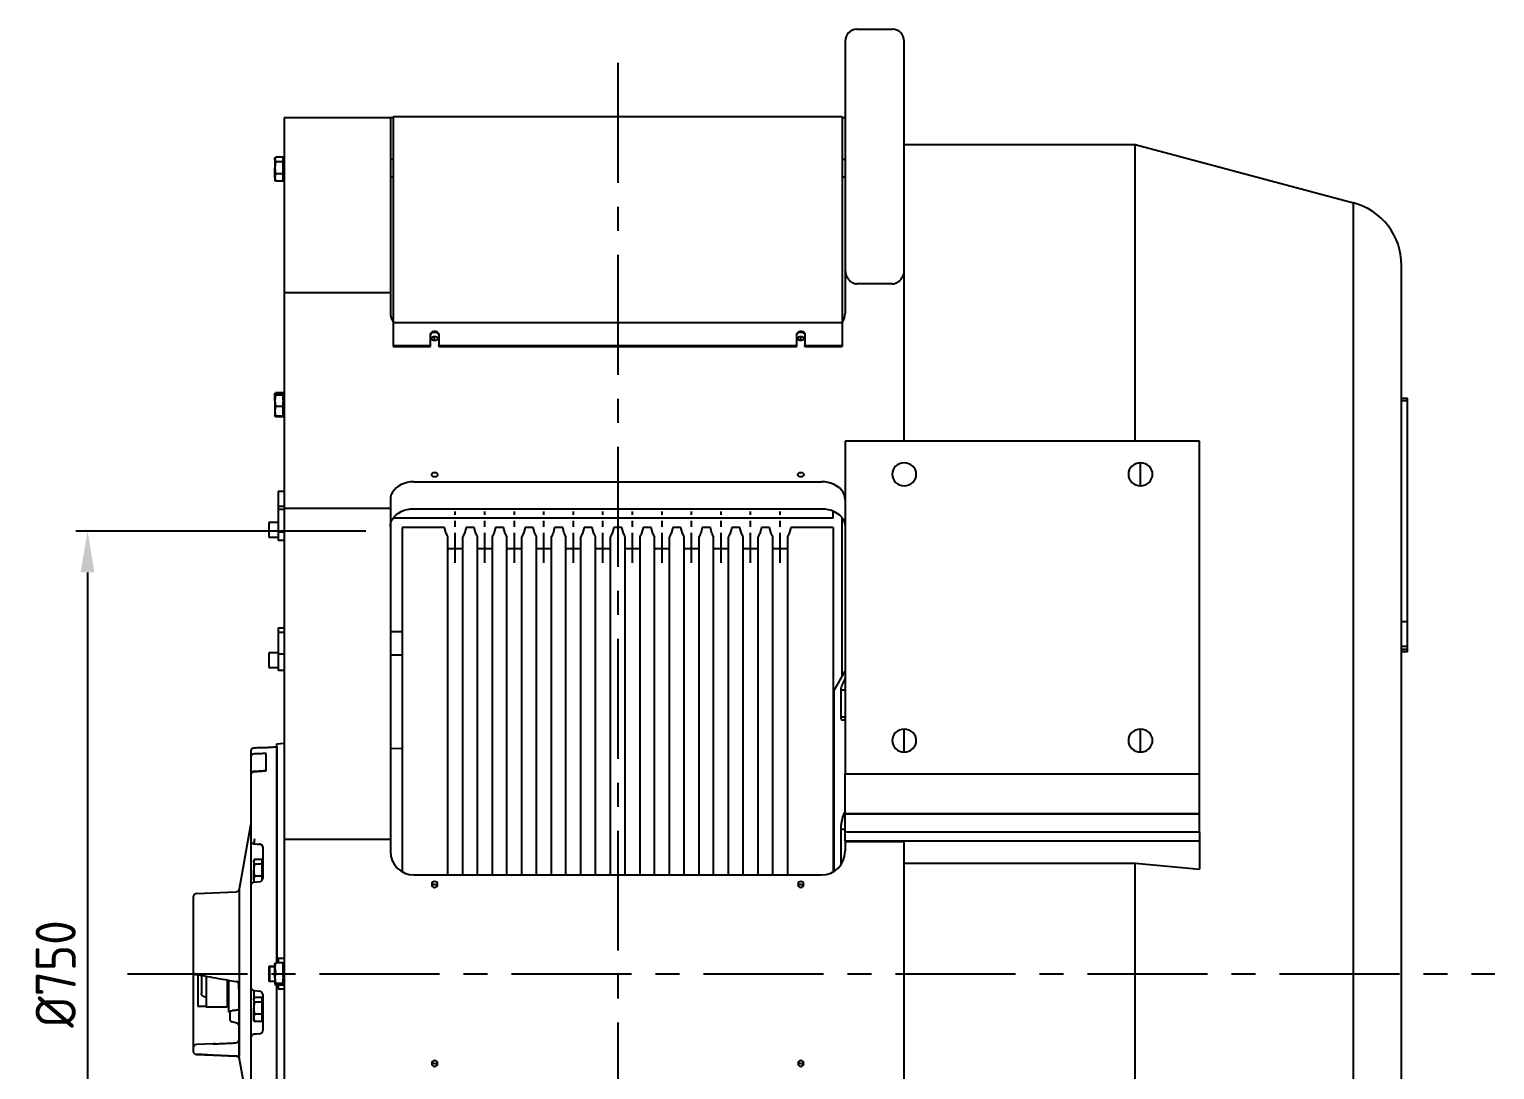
# Model space of a CAD drawing. Header units: millimetres. Extents: x -13 to 15102, y -1400 to 6249.
# Drawn here: x 12350 to 13590, y 1658 to 2539 of the extents above; entities that cross this region are included whole.
import ezdxf

# ---------------------------------------------------------------- set-up
doc = ezdxf.new("R2010")
doc.units = ezdxf.units.MM
doc.header["$LTSCALE"] = 2
doc.linetypes.add('CENTER', pattern=[10.16, 6.35, -1.27, 1.27, -1.27])
doc.linetypes.add('CENTER8', pattern=[6.35, 3.96875, -0.79375, 0.79375, -0.79375])
doc.layers.add('1轮廓实线层', color=7, linetype='Continuous')
doc.layers.add('3中心线层', color=1, linetype='CENTER8')
doc.styles.get("Standard").update_dxf_attribs({"font": 'isocp.shx', "height": 34, "bigfont": 'whgtxt.shx'})
doc.dimstyles.new('ISO-25', dxfattribs={"dimtxt": 34, "dimasz": 35, "dimexe": 10, "dimexo": 10, "dimgap": 10, "dimtad": 1, "dimdec": 4, "dimtxsty": 'Standard', "dimcen": 2.5, "dimclrd": 3, "dimclre": 3, "dimclrt": 2, "dimadec": 1, "dimazin": 2, "dimtfac": 1, "dimtdec": 4, "dimtmove": 0, "dimatfit": 3, "dimfxl": 1, "dimarcsym": 0})

# ---------------------------------------------------------------- blocks, each defined once
blk = doc.blocks.new('*D4863')
at = {"color": 3, "lineweight": -2}
for p, q in [((12634.4, 2114.1), (12389, 2114.1)), ((12399, 2079.1), (12399, 1399.1)), ((12634.4, 1364.1), (12389, 1364.1))]:
    blk.add_line(p, q, dxfattribs=at)
at = {"color": 3}
for points in [[(12404.8, 2079.1), (12393.1, 2079.1), (12399, 2114.1)], [(12393.1, 1399.1), (12404.8, 1399.1), (12399, 1364.1)]]:
    blk.add_solid(points, dxfattribs=at)
at = {"layer": 'Defpoints', "color": 0}
for p in [(12644.4, 2114.1), (12399, 1364.1), (12644.4, 1364.1)]:
    blk.add_point(p, dxfattribs=at)
at = {"color": 2, "insert": (12372, 1739.1), "char_height": 34, "attachment_point": 5, "rotation": 90}
blk.add_mtext('%%c750', dxfattribs=at)

msp = doc.modelspace()

# ---------------------------------------------------------------- linework, layer by layer
at = {"color": 1, "linetype": 'CENTER', "ltscale": 2}
for p, q in [((12710.27979, 2087.1569), (12710.27979, 2130.62078)), ((12735.27979, 2087.1569), (12735.27979, 2130.62078)), ((12760.2798, 2087.1569), (12760.2798, 2130.62078)), ((12785.27978, 2087.1569), (12785.27978, 2130.62078)), ((12810.27978, 2087.1569), (12810.27978, 2130.62078)), ((12835.27979, 2087.1569), (12835.27979, 2130.62078)), ((12860.27979, 2087.1569), (12860.27979, 2130.62078)), ((12885.2798, 2087.1569), (12885.2798, 2130.62078)), ((12910.27978, 2087.1569), (12910.27978, 2130.62078)), ((12935.27978, 2087.1569), (12935.27978, 2130.62078)), ((12960.27979, 2087.1569), (12960.27979, 2130.62078)), ((12985.27979, 2087.1569), (12985.27979, 2130.62078))]:
    msp.add_line(p, q, dxfattribs=at)
at = {"layer": '1轮廓实线层'}
for p, q in [((13050.27979, 2539.05304), (13080.27979, 2539.05304)), ((13040.2798, 2529.05305), (13040.2798, 2432.543)), ((13090.27978, 2432.543), (13090.27978, 2529.05305)), ((12655.27978, 2464.05306), (12565.2798, 2464.05306)), ((12565.2798, 2464.05306), (12565.2798, 2315.78453)), ((12655.27978, 2464.05306), (12655.27978, 2315.78453)), ((12657.77977, 2464.05306), (12655.27978, 2464.05306)), ((13037.77977, 2465.25302), (13037.77977, 2464.05306)), ((13040.2798, 2464.05306), (13037.77977, 2464.05306)), ((13040.2798, 2432.543), (13040.2798, 2335.63431)), ((13090.27978, 2441.55302), (13285.87871, 2441.55302)), ((13090.27978, 2335.63431), (13090.27978, 2432.543)), ((13285.87871, 2441.55302), (13470.48824, 2392.18607)), ((13285.87871, 2190.39019), (13285.87871, 2441.55302)), ((12558.09893, 2430.70068), (12557.5998, 2428.7463)), ((12557.5998, 2429.41805), (12557.87571, 2430.1761)), ((12557.5998, 2428.7463), (12557.5998, 2429.41805)), ((12557.5998, 2428.7463), (12558.09893, 2426.79193)), ((12557.5998, 2428.7463), (12557.5998, 2421.71808)), ((12558.09893, 2426.79193), (12557.5998, 2421.71808)), ((12557.5998, 2421.71808), (12558.09893, 2416.64424)), ((12557.5998, 2413.52483), (12557.5998, 2421.71808)), ((12564.67976, 2430.70068), (12558.09893, 2430.70068)), ((12564.67976, 2426.79193), (12558.09893, 2426.79193)), ((12564.67976, 2429.10632), (12564.67976, 2430.70068)), ((12564.67976, 2429.46806), (12565.2798, 2428.86802)), ((12564.67976, 2426.79193), (12564.67976, 2428.38623)), ((12564.67976, 2422.65274), (12564.67976, 2426.79193)), ((12564.67976, 2420.78336), (12564.67976, 2422.65274)), ((12564.67976, 2416.64424), (12564.67976, 2420.78336)), ((12565.2798, 2428.23794), (12564.72977, 2428.7463)), ((12655.27978, 2429.05303), (12657.77977, 2429.05303)), ((13037.77977, 2429.05303), (13040.2798, 2429.05303)), ((12558.09893, 2416.64424), (12557.5998, 2413.52483)), ((12557.5998, 2413.52483), (12558.09893, 2410.40542)), ((12557.5998, 2413.52483), (12557.5998, 2411.68805)), ((12557.87571, 2410.92994), (12557.5998, 2411.68805)), ((12558.09893, 2410.40542), (12557.95737, 2410.95968)), ((12564.67976, 2416.64424), (12558.09893, 2416.64424)), ((12564.67976, 2410.40542), (12558.09893, 2410.40542)), ((12564.67976, 2414.09948), (12564.67976, 2416.64424)), ((12564.67976, 2412.95018), (12564.67976, 2414.09948)), ((12564.67976, 2410.40542), (12564.67976, 2412.95018)), ((12565.2798, 2412.23802), (12564.67976, 2411.63804)), ((12655.27978, 2414.05304), (12657.77977, 2414.05304)), ((13037.77977, 2414.05304), (13040.2798, 2414.05304)), ((13470.48824, 1739.05303), (13470.48824, 2392.18607)), ((13040.2798, 2335.63431), (13040.2798, 2298.51176)), ((13090.27978, 2190.39019), (13090.27978, 2335.63431)), ((13511.27978, 1739.05303), (13511.27978, 2339.05306)), ((13080.27979, 2323.48426), (13050.27979, 2323.48426)), ((12655.27978, 2315.78453), (12565.2798, 2315.78453)), ((12565.2798, 2315.78453), (12565.2798, 2133.3382)), ((12655.27978, 2315.78453), (12655.27978, 2298.51176)), ((12657.77977, 2290.85322), (13037.77977, 2290.85322)), ((12692.7798, 2275.36955), (12692.7798, 2279.16332)), ((12696.27979, 2270.41419), (12696.27979, 2271.15293)), ((12999.27976, 2270.41419), (12999.27976, 2271.15293)), ((13002.7798, 2275.36955), (13002.7798, 2279.16332)), ((12558.09893, 2231.09635), (12557.5998, 2227.98424)), ((12557.5998, 2229.8113), (12557.87822, 2230.5763)), ((12557.71246, 2229.88622), (12557.5998, 2229.7365)), ((12557.5998, 2229.7365), (12557.5998, 2229.8113)), ((12557.5998, 2229.7365), (12558.09893, 2229.07301)), ((12557.5998, 2224.34618), (12557.5998, 2229.7365)), ((12558.09893, 2229.07301), (12557.5998, 2224.34618)), ((12557.5998, 2224.34618), (12558.09893, 2219.61935)), ((12557.5998, 2224.34618), (12557.5998, 2215.55599)), ((12558.09893, 2230.39999), (12557.92286, 2230.16592)), ((12557.95922, 2230.54682), (12558.09893, 2231.09635)), ((12564.67976, 2231.09635), (12558.09893, 2231.09635)), ((12564.67976, 2230.39999), (12558.09893, 2230.39999)), ((12564.67976, 2229.07301), (12558.09893, 2229.07301)), ((12564.67976, 2230.39999), (12564.67976, 2231.09635)), ((12564.67976, 2229.85872), (12564.67976, 2230.39999)), ((12564.67976, 2229.86131), (12565.2798, 2229.2613)), ((12564.67976, 2229.61428), (12564.67976, 2229.85872)), ((12564.67976, 2229.07301), (12564.67976, 2229.61428)), ((12564.67976, 2225.21695), (12564.67976, 2229.07301)), ((12564.67976, 2219.61935), (12564.67976, 2223.47542)), ((12565.2798, 2224.13524), (12564.72977, 2224.34618)), ((13511.27978, 2226.76461), (13516.27978, 2226.76461)), ((13516.27978, 2224.54741), (13511.27978, 2224.54741)), ((13516.27978, 2224.54741), (13516.27978, 2226.76461)), ((13516.27978, 2037.14224), (13516.27978, 2224.54741)), ((12558.09893, 2219.61935), (12557.5998, 2215.55599)), ((12557.5998, 2215.55599), (12558.09893, 2211.49262)), ((12557.5998, 2215.55599), (12557.5998, 2212.0813)), ((12557.5998, 2212.75919), (12558.09893, 2210.79626)), ((12557.87822, 2211.31631), (12557.5998, 2212.0813)), ((12558.09893, 2211.49262), (12557.71246, 2212.00638)), ((12564.67976, 2219.61935), (12558.09893, 2219.61935)), ((12564.67976, 2211.49262), (12558.09893, 2211.49262)), ((12564.67976, 2210.79626), (12558.09893, 2210.79626)), ((12564.67976, 2216.30453), (12564.67976, 2219.61935)), ((12564.67976, 2214.80744), (12564.67976, 2216.30453)), ((12564.67976, 2211.49262), (12564.67976, 2214.80744)), ((12565.2798, 2212.63131), (12564.67976, 2212.0313)), ((12564.67976, 2210.79626), (12564.67976, 2211.49262)), ((13340.27978, 2190.39019), (13040.2798, 2190.39019)), ((13040.2798, 2190.39019), (13040.2798, 1908.48242)), ((13340.27978, 1908.48242), (13340.27978, 2190.39019)), ((13290.27978, 2152.56759), (13290.27978, 2171.83127)), ((12560.27981, 2148.05304), (12565.2798, 2148.05304)), ((12560.27981, 2148.05304), (12560.27981, 2135.05303)), ((12675.27976, 2155.86468), (13020.27979, 2155.86468)), ((12565.2798, 2135.05303), (12560.27981, 2135.05303)), ((12560.27981, 2135.05303), (12560.27981, 2132.45305)), ((12655.27978, 2140.68945), (12655.27978, 2133.3382)), ((12553.27978, 2121.55302), (12560.27981, 2121.55302)), ((12565.2798, 2132.45305), (12560.27981, 2132.45305)), ((12560.27981, 2132.45305), (12560.27981, 2113.25302)), ((12655.27978, 2133.3382), (12565.2798, 2133.3382)), ((12565.2798, 2133.3382), (12565.2798, 1852.85468)), ((12655.27978, 2133.3382), (12655.27978, 1852.85468)), ((13030.27978, 2125.05304), (12657.64698, 2125.05304)), ((12675.27976, 2133.06676), (13020.27979, 2133.06676)), ((13030.27978, 2125.05304), (13030.27978, 2131.03365)), ((13037.77977, 1991.05631), (13037.77977, 2125.2382)), ((12552.27979, 2120.55304), (12552.27979, 2120.13628)), ((12552.27979, 2120.13628), (12552.27979, 2109.55303)), ((12565.2798, 2113.25302), (12560.27981, 2113.25302)), ((12560.27981, 2113.25302), (12560.27981, 2106.05305)), ((12560.27981, 2108.55304), (12553.27978, 2108.55304)), ((12565.2798, 2106.05305), (12560.27981, 2106.05305)), ((13516.27978, 2037.14224), (13511.27978, 2037.14224)), ((13516.27978, 2016.30332), (13516.27978, 2037.14224)), ((12560.27981, 2032.06732), (12565.2798, 2032.06732)), ((12560.27981, 2032.06732), (12560.27981, 2028.25972)), ((12565.2798, 2028.25972), (12560.27981, 2028.25972)), ((12560.27981, 2028.25972), (12560.27981, 2026.23551)), ((12560.27981, 2026.23551), (12560.27981, 2009.88778)), ((12655.27978, 2029.06733), (12665.27977, 2029.06733)), ((12552.27979, 2010.42517), (12552.27979, 2010.00842)), ((12552.27979, 2010.00842), (12552.27979, 1999.42519)), ((12553.27978, 2011.42519), (12560.27981, 2011.42519)), ((12565.2798, 2009.88778), (12560.27981, 2009.88778)), ((12560.27981, 2009.88778), (12560.27981, 1995.92518)), ((13516.27978, 2016.30332), (13511.27978, 2016.30332)), ((13516.27978, 2013.8024), (13511.27978, 2013.8024)), ((13516.27978, 2011.79277), (13511.27978, 2011.79277)), ((13516.27978, 2013.8024), (13516.27978, 2016.30332)), ((13516.27978, 2011.79277), (13516.27978, 2013.8024)), ((12560.27981, 1998.42518), (12553.27978, 1998.42518)), ((12665.27977, 2009.06732), (12655.27978, 2009.06732)), ((12565.2798, 1995.92518), (12560.27981, 1995.92518)), ((13030.84969, 1979.05303), (13040.2798, 1995.38641)), ((13030.27978, 1978.17542), (13030.84969, 1979.05303)), ((13030.84969, 1825.92542), (13030.84969, 1979.05303)), ((13036.53657, 1979.71675), (13036.53657, 1956.69368)), ((13036.53657, 1979.71675), (13040.2798, 1979.71675)), ((13036.53657, 1956.69368), (13040.2798, 1956.69368)), ((13090.27978, 1927.04134), (13090.27978, 1946.30504)), ((13290.27978, 1927.04134), (13290.27978, 1946.30504)), ((12537.27981, 1927.68115), (12537.27981, 1922.55998)), ((12550.14893, 1911.16036), (12550.14893, 1925.68979)), ((12558.27912, 1931.46988), (12559.14893, 1931.50786)), ((12559.14893, 1931.50786), (12559.14893, 1748.51378)), ((12559.27976, 1934.05302), (12565.2798, 1934.57796)), ((12559.27976, 1748.51378), (12559.27976, 1934.05302)), ((12655.27978, 1930.37838), (12665.27977, 1929.94178)), ((12537.27981, 1922.55998), (12537.27981, 1907.68849)), ((12540.04743, 1910.67896), (12547.77243, 1911.28624)), ((12537.27981, 1907.68849), (12537.27981, 1851.56653)), ((13040.2798, 1874.96445), (13040.2798, 1908.48242)), ((13040.2798, 1908.48242), (13340.27978, 1908.48242)), ((13340.27978, 1874.96445), (13340.27978, 1908.48242)), ((13040.2798, 1874.96445), (13040.2798, 1874.79343)), ((13040.2798, 1874.96445), (13340.27978, 1874.96445)), ((13040.2798, 1874.79343), (13340.27978, 1874.79343)), ((13040.2798, 1859.40253), (13040.2798, 1874.79343)), ((13340.27978, 1874.79343), (13340.27978, 1874.96445)), ((13340.27978, 1859.40253), (13340.27978, 1874.79343)), ((12527.69788, 1811.12698), (12537.23421, 1865.21015)), ((12537.23421, 1865.21015), (12537.23421, 1739.05303)), ((13036.53657, 1861.76227), (13036.53657, 1831.2544)), ((13036.53657, 1861.76227), (13040.2798, 1861.76227)), ((12537.27981, 1851.56653), (12537.27981, 1842.55387)), ((12655.27978, 1852.85468), (12565.2798, 1852.85468)), ((12565.2798, 1852.85468), (12565.2798, 1627.02177)), ((12655.27978, 1852.85468), (12655.27978, 1842.90415)), ((13040.2798, 1859.40253), (13340.27978, 1859.40253)), ((13040.2798, 1851.87808), (13040.2798, 1859.40253)), ((13040.2798, 1851.87808), (13340.27978, 1851.87808)), ((13040.2798, 1851.87808), (13040.2798, 1851.0843)), ((13090.27978, 1851.0843), (13040.2798, 1851.0843)), ((13040.2798, 1851.0843), (13040.2798, 1842.90415)), ((13090.27978, 1627.02177), (13090.27978, 1851.0843)), ((13340.27978, 1859.40253), (13340.27978, 1851.87808)), ((13340.27978, 1851.87808), (13340.27978, 1827.73162)), ((12537.27981, 1842.55387), (12537.27981, 1813.91059)), ((12540.09893, 1835.95067), (12539.5998, 1833.99628)), ((12546.67976, 1835.95067), (12540.09893, 1835.95067)), ((12546.67976, 1834.35631), (12546.67976, 1835.95067)), ((12547.2798, 1846.64432), (12547.2798, 1819.89465)), ((12539.5998, 1834.66803), (12539.87571, 1835.4261)), ((12539.5998, 1833.99628), (12539.5998, 1834.66803)), ((12539.5998, 1833.99628), (12540.09893, 1832.0419)), ((12539.5998, 1833.99628), (12539.5998, 1826.96808)), ((12540.09893, 1832.0419), (12539.5998, 1826.96808)), ((12539.5998, 1826.96808), (12540.09893, 1821.89426)), ((12539.5998, 1818.77483), (12539.5998, 1826.96808)), ((12546.67976, 1832.0419), (12540.09893, 1832.0419)), ((12546.67976, 1834.71803), (12547.2798, 1834.11803)), ((12546.67976, 1832.0419), (12546.67976, 1833.63625)), ((12546.67976, 1827.90277), (12546.67976, 1832.0419)), ((12546.67976, 1826.03339), (12546.67976, 1827.90277)), ((12546.67976, 1821.89426), (12546.67976, 1826.03339)), ((12547.2798, 1833.48796), (12546.72976, 1833.99628)), ((13090.27978, 1832.8272), (13285.87871, 1832.8272)), ((13285.87871, 1739.05303), (13285.87871, 1832.8272)), ((12527.69788, 1739.05303), (12527.69788, 1811.12698)), ((12537.27981, 1813.91059), (12537.27981, 1739.05303)), ((12540.09893, 1821.89426), (12539.5998, 1818.77483)), ((12539.5998, 1818.77483), (12539.91099, 1816.83008)), ((12539.5998, 1818.77483), (12539.5998, 1816.93803)), ((12539.63526, 1816.84054), (12539.5998, 1816.93803)), ((12539.98508, 1816.8958), (12545.00564, 1817.39137)), ((12546.67976, 1821.89426), (12540.09893, 1821.89426)), ((12546.67976, 1819.34949), (12546.67976, 1821.89426)), ((12546.67976, 1818.20017), (12546.67976, 1819.34949)), ((12675.27976, 1822.90415), (13020.27979, 1822.90415)), ((12692.7798, 1814.90414), (12690.2798, 1814.90414)), ((12692.7798, 1814.90414), (12695.2798, 1814.90414)), ((13002.7798, 1814.90414), (13000.27981, 1814.90414)), ((13002.7798, 1814.90414), (13005.2798, 1814.90414)), ((12488.27978, 1804.18116), (12488.27978, 1741.57033)), ((12491.14891, 1807.1783), (12524.87429, 1808.65078)), ((12565.2798, 1752.05303), (12560.27981, 1752.05303)), ((12560.27981, 1752.05303), (12560.27981, 1748.51378)), ((12488.27978, 1741.57033), (12488.27978, 1676.23157)), ((12492.27973, 1738.34117), (12492.27973, 1730.71965)), ((12495.27975, 1737.81018), (12495.27975, 1727.45436)), ((12495.27975, 1737.81018), (12495.27975, 1722.45656)), ((12499.27982, 1737.10364), (12499.27982, 1719.40518)), ((12499.27982, 1737.10364), (12499.27982, 1711.05303)), ((12527.69788, 1735.3418), (12527.69788, 1739.05303)), ((12537.27981, 1739.05303), (12537.23421, 1739.05303)), ((12537.23421, 1739.05303), (12537.23421, 1612.89591)), ((12537.27981, 1739.05303), (12537.27981, 1727.92676)), ((12552.27979, 1744.55303), (12552.27979, 1744.13627)), ((12552.27979, 1744.13627), (12552.27979, 1733.55303)), ((12553.27978, 1745.55303), (12557.5998, 1745.55303)), ((12553.27978, 1745.06049), (12553.27978, 1745.55303)), ((12557.5998, 1745.06049), (12553.27978, 1745.06049)), ((12553.27978, 1732.55303), (12553.27978, 1745.06049)), ((12558.09893, 1748.51378), (12557.5998, 1744.45605)), ((12557.5998, 1744.45605), (12557.5998, 1747.91803)), ((12557.5998, 1744.45605), (12558.09893, 1740.39831)), ((12557.5998, 1735.66794), (12557.5998, 1744.45605)), ((12558.09893, 1740.39831), (12557.5998, 1735.66794)), ((12557.71401, 1747.99509), (12558.09893, 1748.51378)), ((12564.67976, 1748.51378), (12558.09893, 1748.51378)), ((12564.67976, 1745.20356), (12564.67976, 1748.51378)), ((12564.67976, 1747.96803), (12565.2798, 1747.36803)), ((12564.67976, 1743.70854), (12564.67976, 1745.20356)), ((12564.67976, 1740.39831), (12564.67976, 1743.70854)), ((12564.67976, 1736.53936), (12564.67976, 1740.39831)), ((13285.87871, 1645.27886), (13285.87871, 1739.05303)), ((13470.48824, 1170.79355), (13470.48824, 1739.05303)), ((13511.27978, 1343.29488), (13511.27978, 1739.05303)), ((12492.27973, 1725.59061), (12492.27973, 1713.41052)), ((12517.27977, 1733.92522), (12517.27977, 1711.05303)), ((12518.27981, 1733.74097), (12518.27981, 1707.05303)), ((12526.77979, 1730.10641), (12526.77979, 1725.80681)), ((12526.77979, 1730.10641), (12527.13384, 1730.10641)), ((12526.77979, 1726.81598), (12527.27976, 1726.81598)), ((12526.77979, 1725.80681), (12527.27976, 1725.80681)), ((12527.27976, 1730.22824), (12527.27976, 1669.99934)), ((12527.29496, 1669.8271), (12527.29496, 1730.20622)), ((12537.27981, 1727.92676), (12537.27981, 1689.17286)), ((12540.01834, 1718.82697), (12540.01834, 1724.94955)), ((12557.5998, 1732.55303), (12553.27978, 1732.55303)), ((12557.5998, 1735.66794), (12558.09893, 1730.93756)), ((12557.5998, 1735.66794), (12557.5998, 1730.26492)), ((12558.09893, 1730.93756), (12557.5998, 1730.26492)), ((12557.5998, 1730.26492), (12557.71401, 1730.11098)), ((12557.5998, 1730.18803), (12557.5998, 1730.26492)), ((12557.92262, 1729.82991), (12558.09893, 1729.59228)), ((12564.67976, 1730.93756), (12558.09893, 1730.93756)), ((12564.67976, 1729.59228), (12558.09893, 1729.59228)), ((12559.27976, 1544.05304), (12559.27976, 1729.59228)), ((12560.27981, 1729.59228), (12560.27981, 1726.05303)), ((12565.2798, 1726.05303), (12560.27981, 1726.05303)), ((12564.67976, 1730.93756), (12564.67976, 1734.79652)), ((12564.67976, 1730.38883), (12564.67976, 1730.93756)), ((12565.2798, 1730.73803), (12564.67976, 1730.13803)), ((12564.67976, 1730.14101), (12564.67976, 1730.38883)), ((12564.67976, 1729.59228), (12564.67976, 1730.14101)), ((12565.2798, 1735.87795), (12564.72977, 1735.66794)), ((12492.27973, 1713.41052), (12492.27973, 1712.55303)), ((12540.09893, 1719.07271), (12539.5998, 1717.11832)), ((12539.5998, 1717.79007), (12539.87571, 1718.54814)), ((12539.5998, 1717.11832), (12539.5998, 1717.79007)), ((12539.5998, 1717.11832), (12540.09893, 1715.16394)), ((12539.5998, 1717.11832), (12539.5998, 1710.09012)), ((12540.09893, 1715.16394), (12539.5998, 1710.09012)), ((12546.67976, 1719.07271), (12540.09893, 1719.07271)), ((12546.67976, 1715.16394), (12540.09893, 1715.16394)), ((12546.67976, 1717.47836), (12546.67976, 1719.07271)), ((12546.67976, 1717.84007), (12547.2798, 1717.24007)), ((12546.67976, 1715.16394), (12546.67976, 1716.75829)), ((12546.67976, 1711.02481), (12546.67976, 1715.16394)), ((12547.2798, 1716.61), (12546.72976, 1717.11832)), ((12547.2798, 1721.5413), (12547.2798, 1691.1227)), ((12499.27982, 1711.55303), (12493.27978, 1711.55303)), ((12517.27977, 1711.05303), (12499.27982, 1711.05303)), ((12519.29941, 1707.05303), (12518.27981, 1707.05303)), ((12519.2798, 1707.01456), (12519.2798, 1707.05303)), ((12519.2798, 1707.01456), (12519.2798, 1703.2871)), ((12519.2798, 1703.2871), (12519.2798, 1701.35501)), ((12539.5998, 1710.09012), (12540.09893, 1705.0163)), ((12539.5998, 1701.89687), (12539.5998, 1710.09012)), ((12540.09893, 1705.0163), (12539.5998, 1701.89687)), ((12539.5998, 1701.89687), (12540.09893, 1698.77744)), ((12539.5998, 1700.06007), (12539.5998, 1701.89687)), ((12539.87571, 1699.30201), (12539.5998, 1700.06007)), ((12546.67976, 1705.0163), (12540.09893, 1705.0163)), ((12546.67976, 1709.15543), (12546.67976, 1711.02481)), ((12546.67976, 1705.0163), (12546.67976, 1709.15543)), ((12546.67976, 1702.47153), (12546.67976, 1705.0163)), ((12546.67976, 1701.32221), (12546.67976, 1702.47153)), ((12546.67976, 1698.77744), (12546.67976, 1701.32221)), ((12547.2798, 1700.61007), (12546.67976, 1700.01007)), ((12525.05626, 1697.50523), (12521.50335, 1698.45724)), ((12537.27981, 1689.17286), (12537.27981, 1685.10601)), ((12540.09893, 1698.77744), (12539.95737, 1699.33174)), ((12546.67976, 1698.77744), (12540.09893, 1698.77744)), ((12488.27978, 1676.23157), (12488.27978, 1673.97357)), ((12505.43221, 1679.86661), (12491.14891, 1679.22631)), ((12507.00863, 1679.93728), (12505.43221, 1679.86661)), ((12524.41063, 1680.71738), (12524.51279, 1680.6324)), ((12537.27981, 1685.10601), (12537.27981, 1609.49311)), ((12505.16542, 1670.3174), (12491.04603, 1671.02141)), ((12491.14891, 1670.97867), (12505.43078, 1670.37265)), ((12505.42303, 1670.30455), (12505.16542, 1670.3174)), ((12524.87429, 1669.45528), (12505.4278, 1670.30433)), ((12505.43078, 1670.37265), (12524.87429, 1669.54761)), ((12524.87429, 1669.54761), (12524.87429, 1669.45528)), ((12527.69788, 1666.97908), (12527.69788, 1667.07469)), ((12537.23421, 1612.89591), (12527.69788, 1666.97908)), ((12692.7798, 1663.20192), (12690.2798, 1663.20192)), ((12692.7798, 1663.20192), (12695.2798, 1663.20192)), ((13002.7798, 1663.20192), (13000.27981, 1663.20192)), ((13002.7798, 1663.20192), (13005.2798, 1663.20192))]:
    msp.add_line(p, q, dxfattribs=at)
at = {"layer": '1轮廓实线层', "color": 5}
for p, q in [((12657.77977, 2465.25302), (13037.77977, 2465.25302)), ((12657.77977, 2465.25302), (12657.77977, 2290.85322)), ((13037.77977, 2464.05306), (13037.77977, 2290.85322)), ((12657.77977, 2290.85322), (12657.77977, 2271.15293)), ((13037.77977, 2290.85322), (13037.77977, 2271.15293)), ((12657.77977, 2271.15293), (12689.27976, 2271.15293)), ((12657.77977, 2271.15293), (12657.77977, 2270.41419)), ((12657.77977, 2270.41419), (12689.27976, 2270.41419)), ((12689.27976, 2271.15293), (12689.27976, 2280.60909)), ((12689.27976, 2270.41419), (12689.27976, 2271.15293)), ((12696.27979, 2280.60909), (12696.27979, 2271.15293)), ((12696.27979, 2271.15293), (12999.27976, 2271.15293)), ((12696.27979, 2270.41419), (12999.27976, 2270.41419)), ((12999.27976, 2271.15293), (12999.27976, 2280.60909)), ((13006.27979, 2280.60909), (13006.27979, 2271.15293)), ((13006.27979, 2271.15293), (13037.77977, 2271.15293)), ((13006.27979, 2270.41419), (13006.27979, 2271.15293)), ((13006.27979, 2270.41419), (13037.77977, 2270.41419)), ((13037.77977, 2271.15293), (13037.77977, 2270.41419))]:
    msp.add_line(p, q, dxfattribs=at)
at = {"layer": '1轮廓实线层', "color": 4}
for p, q in [((12701.19371, 2117.05302), (12665.27977, 2117.05302)), ((12665.27977, 2117.05302), (12665.27977, 1825.58364)), ((12702.5524, 2111.98249), (12701.19371, 2117.05302)), ((12703.93296, 1823.0348), (12703.93296, 2109.18294)), ((12716.62661, 1822.86362), (12716.62661, 2109.18294)), ((12719.36586, 2117.05302), (12718.00717, 2111.98249)), ((12726.19375, 2117.05302), (12719.36586, 2117.05302)), ((12727.55238, 2111.98249), (12726.19375, 2117.05302)), ((12728.93294, 1822.90415), (12728.93294, 2109.18294)), ((12741.62658, 1822.90415), (12741.62658, 2109.18294)), ((12744.36583, 2117.05302), (12743.0072, 2111.98249)), ((12751.19372, 2117.05302), (12744.36583, 2117.05302)), ((12752.55235, 2111.98249), (12751.19372, 2117.05302)), ((12753.93297, 1822.90415), (12753.93297, 2109.18294)), ((12766.62662, 1822.90415), (12766.62662, 2109.18294)), ((12769.36587, 2117.05302), (12768.00718, 2111.98249)), ((12776.1937, 2117.05302), (12769.36587, 2117.05302)), ((12777.55239, 2111.98249), (12776.1937, 2117.05302)), ((12778.93295, 1822.90415), (12778.93295, 2109.18294)), ((12791.62659, 1822.90415), (12791.62659, 2109.18294)), ((12794.36584, 2117.05302), (12793.00722, 2111.98249)), ((12801.19374, 2117.05302), (12794.36584, 2117.05302)), ((12802.55236, 2111.98249), (12801.19374, 2117.05302)), ((12803.93299, 1822.90415), (12803.93299, 2109.18294)), ((12816.62663, 1822.90415), (12816.62663, 2109.18294)), ((12819.36582, 2117.05302), (12818.00719, 2111.98249)), ((12826.19371, 2117.05302), (12819.36582, 2117.05302)), ((12827.5524, 2111.98249), (12826.19371, 2117.05302)), ((12828.93296, 1822.90415), (12828.93296, 2109.18294)), ((12841.62661, 1822.90415), (12841.62661, 2109.18294)), ((12844.36586, 2117.05302), (12843.00717, 2111.98249)), ((12851.19375, 2117.05302), (12844.36586, 2117.05302)), ((12852.55238, 2111.98249), (12851.19375, 2117.05302)), ((12853.93294, 1822.90415), (12853.93294, 2109.18294)), ((12866.62658, 1822.90415), (12866.62658, 2109.18294)), ((12869.36583, 2117.05302), (12868.0072, 2111.98249)), ((12876.19372, 2117.05302), (12869.36583, 2117.05302)), ((12877.55235, 2111.98249), (12876.19372, 2117.05302)), ((12878.93297, 1822.90415), (12878.93297, 2109.18294)), ((12891.62662, 1822.90415), (12891.62662, 2109.18294)), ((12894.36587, 2117.05302), (12893.00718, 2111.98249)), ((12901.1937, 2117.05302), (12894.36587, 2117.05302)), ((12902.55239, 2111.98249), (12901.1937, 2117.05302)), ((12903.93295, 1822.90415), (12903.93295, 2109.18294)), ((12916.62659, 1822.90415), (12916.62659, 2109.18294)), ((12919.36584, 2117.05302), (12918.00722, 2111.98249)), ((12926.19374, 2117.05302), (12919.36584, 2117.05302)), ((12927.55236, 2111.98249), (12926.19374, 2117.05302)), ((12928.93299, 1822.90415), (12928.93299, 2109.18294)), ((12941.62663, 1822.90415), (12941.62663, 2109.18294)), ((12944.36582, 2117.05302), (12943.00719, 2111.98249)), ((12951.19371, 2117.05302), (12944.36582, 2117.05302)), ((12952.5524, 2111.98249), (12951.19371, 2117.05302)), ((12953.93296, 1822.90415), (12953.93296, 2109.18294)), ((12966.62661, 1822.90415), (12966.62661, 2109.18294)), ((12969.36586, 2117.05302), (12968.00717, 2111.98249)), ((12976.19375, 2117.05302), (12969.36586, 2117.05302)), ((12977.55238, 2111.98249), (12976.19375, 2117.05302)), ((12978.93294, 1822.86361), (12978.93294, 2109.18294)), ((12991.62658, 1823.0348), (12991.62658, 2109.18294)), ((12994.36583, 2117.05302), (12993.0072, 2111.98249)), ((13030.27978, 2117.05302), (12994.36583, 2117.05302)), ((13030.27978, 2117.05302), (13030.27978, 1825.58364)), ((12715.62662, 2099.05305), (12704.93295, 2099.05305)), ((12740.62659, 2099.05305), (12729.93299, 2099.05305)), ((12765.62663, 2099.05305), (12754.93296, 2099.05305)), ((12790.62661, 2099.05305), (12779.93294, 2099.05305)), ((12815.62658, 2099.05305), (12804.93297, 2099.05305)), ((12840.62662, 2099.05305), (12829.93295, 2099.05305)), ((12865.62659, 2099.05305), (12854.93299, 2099.05305)), ((12890.62663, 2099.05305), (12879.93296, 2099.05305)), ((12915.62661, 2099.05305), (12904.93294, 2099.05305)), ((12940.62658, 2099.05305), (12929.93297, 2099.05305)), ((12965.62662, 2099.05305), (12954.93295, 2099.05305)), ((12990.62659, 2099.05305), (12979.93299, 2099.05305))]:
    msp.add_line(p, q, dxfattribs=at)
at = {"layer": '1轮廓实线层', "color": 5, "flags": 128}
for points in [[(12689.27976, 2280.60909), (12689.49088, 2281.5524), (12690.0986, 2282.38191), (12691.02981, 2282.99763), (12692.17201, 2283.32522), (12693.38753, 2283.32522), (12694.52979, 2282.99763), (12695.46094, 2282.38191), (12696.06873, 2281.5524), (12696.27979, 2280.60909)], [(12689.27976, 2279.87029), (12689.49088, 2280.8136), (12690.0986, 2281.64311), (12691.02981, 2282.25883), (12692.17201, 2282.58642), (12693.38753, 2282.58642), (12694.52979, 2282.25883), (12695.46094, 2281.64311), (12696.06873, 2280.8136), (12696.27979, 2279.87029)], [(12999.27976, 2280.60909), (12999.49088, 2281.5524), (13000.09861, 2282.38191), (13001.02981, 2282.99763), (13002.17201, 2283.32522), (13003.38753, 2283.32522), (13004.5298, 2282.99763), (13005.46094, 2282.38191), (13006.06873, 2281.5524), (13006.27979, 2280.60909)], [(12999.27976, 2279.87029), (12999.49088, 2280.8136), (13000.09861, 2281.64311), (13001.02981, 2282.25883), (13002.17201, 2282.58642), (13003.38753, 2282.58642), (13004.5298, 2282.25883), (13005.46094, 2281.64311), (13006.06873, 2280.8136), (13006.27979, 2279.87029)]]:
    msp.add_lwpolyline(points, dxfattribs=at)
at = {"layer": '1轮廓实线层', "flags": 128}
for points in [[(12692.7798, 2275.36955), (12691.82309, 2275.51391), (12691.01199, 2275.92512), (12690.47006, 2276.54054), (12690.2798, 2277.26646), (12690.47006, 2277.99239), (12691.01199, 2278.60775), (12691.82309, 2279.01896), (12692.7798, 2279.16332)], [(12692.7798, 2279.16332), (12693.73651, 2279.01896), (12694.54756, 2278.60775), (12695.08948, 2277.99239), (12695.2798, 2277.26646), (12695.08948, 2276.54054), (12694.54756, 2275.92512), (12693.73651, 2275.51391), (12692.7798, 2275.36955)], [(13002.7798, 2275.36955), (13001.82309, 2275.51391), (13001.01199, 2275.92512), (13000.47006, 2276.54054), (13000.27981, 2277.26646), (13000.47006, 2277.99239), (13001.01199, 2278.60775), (13001.82309, 2279.01896), (13002.7798, 2279.16332)], [(13002.7798, 2279.16332), (13003.73652, 2279.01896), (13004.54756, 2278.60775), (13005.08948, 2277.99239), (13005.2798, 2277.26646), (13005.08948, 2276.54054), (13004.54756, 2275.92512), (13003.73652, 2275.51391), (13002.7798, 2275.36955)], [(13090.27978, 2171.83127), (13088.2801, 2171.6462), (13086.35729, 2171.0981), (13084.58518, 2170.20803), (13083.03194, 2169.01018), (13081.75721, 2167.55058), (13080.81003, 2165.88538), (13080.22674, 2164.07849), (13080.02978, 2162.19943), (13080.22674, 2160.32033), (13080.81003, 2158.51348), (13081.75721, 2156.84824), (13083.03194, 2155.38867), (13084.58518, 2154.19083), (13086.35729, 2153.30075), (13088.2801, 2152.75266), (13090.27978, 2152.56759)], [(13090.27978, 2152.56759), (13092.27946, 2152.75266), (13094.2023, 2153.30075), (13095.97438, 2154.19083), (13097.52761, 2155.38867), (13098.80235, 2156.84824), (13099.74956, 2158.51348), (13100.33282, 2160.32033), (13100.52978, 2162.19943), (13100.33282, 2164.07849), (13099.74956, 2165.88538), (13098.80235, 2167.55058), (13097.52761, 2169.01018), (13095.97438, 2170.20803), (13094.2023, 2171.0981), (13092.27946, 2171.6462), (13090.27978, 2171.83127)], [(13290.27978, 2171.83127), (13288.28011, 2171.6462), (13286.35728, 2171.0981), (13284.58518, 2170.20803), (13283.03193, 2169.01018), (13281.75721, 2167.55058), (13280.81002, 2165.88538), (13280.22673, 2164.07849), (13280.02978, 2162.19943), (13280.22673, 2160.32033), (13280.81002, 2158.51348), (13281.75721, 2156.84824), (13283.03193, 2155.38867), (13284.58518, 2154.19083), (13286.35728, 2153.30075), (13288.28011, 2152.75266), (13290.27978, 2152.56759)], [(13290.27978, 2152.56759), (13292.27946, 2152.75266), (13294.20229, 2153.30075), (13295.97438, 2154.19083), (13297.52763, 2155.38867), (13298.80235, 2156.84824), (13299.74954, 2158.51348), (13300.33284, 2160.32033), (13300.52978, 2162.19943), (13300.33284, 2164.07849), (13299.74954, 2165.88538), (13298.80235, 2167.55058), (13297.52763, 2169.01018), (13295.97438, 2170.20803), (13294.20229, 2171.0981), (13292.27946, 2171.6462), (13290.27978, 2171.83127)], [(12692.7798, 2160.03787), (12691.82309, 2160.18226), (12691.01199, 2160.59344), (12690.47006, 2161.20883), (12690.2798, 2161.93475), (12690.47006, 2162.66068), (12691.01199, 2163.27607), (12691.82309, 2163.68725), (12692.7798, 2163.83167)], [(12692.7798, 2163.83167), (12693.73651, 2163.68725), (12694.54756, 2163.27607), (12695.08948, 2162.66068), (12695.2798, 2161.93475), (12695.08948, 2161.20883), (12694.54756, 2160.59344), (12693.73651, 2160.18226), (12692.7798, 2160.03787)], [(13002.7798, 2160.03787), (13001.82309, 2160.18226), (13001.01199, 2160.59344), (13000.47006, 2161.20883), (13000.27981, 2161.93475), (13000.47006, 2162.66068), (13001.01199, 2163.27607), (13001.82309, 2163.68725), (13002.7798, 2163.83167)], [(13002.7798, 2163.83167), (13003.73652, 2163.68725), (13004.54756, 2163.27607), (13005.08948, 2162.66068), (13005.2798, 2161.93475), (13005.08948, 2161.20883), (13004.54756, 2160.59344), (13003.73652, 2160.18226), (13002.7798, 2160.03787)], [(12675.27976, 2155.86468), (12672.43346, 2155.71021), (12669.64515, 2155.24997), (12666.97147, 2154.49332), (12664.46694, 2153.45567), (12662.18259, 2152.1581), (12660.16479, 2150.6271), (12658.45474, 2148.89379), (12657.08717, 2146.99345), (12656.08992, 2144.96481), (12655.48333, 2142.84911), (12655.27978, 2140.68945)], [(13040.2798, 2140.68945), (13040.07622, 2142.84911), (13039.46965, 2144.96481), (13038.47244, 2146.99345), (13037.10487, 2148.89379), (13035.39478, 2150.6271), (13033.37698, 2152.1581), (13031.09261, 2153.45567), (13028.58808, 2154.49332), (13025.91442, 2155.24997), (13023.12609, 2155.71021), (13020.27979, 2155.86468)], [(12655.27978, 2117.89154), (12655.48333, 2120.0512), (12656.08992, 2122.16689), (12657.08717, 2124.19554), (12658.45474, 2126.09588), (12660.16479, 2127.82918), (12662.18259, 2129.36019), (12664.46694, 2130.65772), (12666.97147, 2131.69541), (12669.64515, 2132.45206), (12672.43346, 2132.9123), (12675.27976, 2133.06676)], [(13020.27979, 2133.06676), (13023.12609, 2132.9123), (13025.91442, 2132.45206), (13028.58808, 2131.69541), (13031.09261, 2130.65772), (13033.37698, 2129.36019), (13035.39478, 2127.82918), (13037.10487, 2126.09588), (13038.47244, 2124.19554), (13039.46965, 2122.16689), (13040.07622, 2120.0512), (13040.2798, 2117.89154)], [(13090.27978, 1946.30504), (13088.2801, 1946.11997), (13086.35729, 1945.57186), (13084.58518, 1944.68178), (13083.03194, 1943.48394), (13081.75721, 1942.02437), (13080.81003, 1940.35915), (13080.22674, 1938.55228), (13080.02978, 1936.6732), (13080.22674, 1934.79412), (13080.81003, 1932.98725), (13081.75721, 1931.32203), (13083.03194, 1929.86245), (13084.58518, 1928.6646), (13086.35729, 1927.77452), (13088.2801, 1927.22642), (13090.27978, 1927.04134)], [(13090.27978, 1927.04134), (13092.27946, 1927.22642), (13094.2023, 1927.77452), (13095.97438, 1928.6646), (13097.52761, 1929.86245), (13098.80235, 1931.32203), (13099.74956, 1932.98725), (13100.33282, 1934.79412), (13100.52978, 1936.6732), (13100.33282, 1938.55228), (13099.74956, 1940.35915), (13098.80235, 1942.02437), (13097.52761, 1943.48394), (13095.97438, 1944.68178), (13094.2023, 1945.57186), (13092.27946, 1946.11997), (13090.27978, 1946.30504)], [(13290.27978, 1946.30504), (13288.28011, 1946.11997), (13286.35728, 1945.57186), (13284.58518, 1944.68178), (13283.03193, 1943.48394), (13281.75721, 1942.02437), (13280.81002, 1940.35915), (13280.22673, 1938.55228), (13280.02978, 1936.6732), (13280.22673, 1934.79412), (13280.81002, 1932.98725), (13281.75721, 1931.32203), (13283.03193, 1929.86245), (13284.58518, 1928.6646), (13286.35728, 1927.77452), (13288.28011, 1927.22642), (13290.27978, 1927.04134)], [(13290.27978, 1927.04134), (13292.27946, 1927.22642), (13294.20229, 1927.77452), (13295.97438, 1928.6646), (13297.52763, 1929.86245), (13298.80235, 1931.32203), (13299.74954, 1932.98725), (13300.33284, 1934.79412), (13300.52978, 1936.6732), (13300.33284, 1938.55228), (13299.74954, 1940.35915), (13298.80235, 1942.02437), (13297.52763, 1943.48394), (13295.97438, 1944.68178), (13294.20229, 1945.57186), (13292.27946, 1946.11997), (13290.27978, 1946.30504)], [(12540.01834, 1849.11842), (12542.55053, 1849.0039), (12544.54126, 1848.91376)], [(13285.87871, 1832.8272), (13316.34379, 1829.97428), (13340.27978, 1827.73162)], [(12547.22311, 1819.35712), (12547.22848, 1819.38297), (12547.2798, 1819.89465)], [(12540.01834, 1724.94955), (12542.55053, 1724.71868), (12544.54126, 1724.5372)], [(12544.54126, 1688.32107), (12542.00777, 1688.13715), (12540.01834, 1687.99276)]]:
    msp.add_lwpolyline(points, dxfattribs=at)
at = {"layer": '1轮廓实线层'}
for centre, radius, start, end in [((13050.27978, 2529.05303), 10, 90, 180), ((13080.27978, 2529.05303), 10, 0, 90), ((13456.27978, 2339.05303), 55, 0, 75.02867507), ((12667.79919, 2298.67328), 12.52046, 180.73913684, 216.84661126), ((13027.76088, 2298.67315), 12.51995, 323.15240444, 359.26143085), ((12553.27978, 2120.55303), 1, 90, 180), ((12553.27978, 2109.55303), 1, 180, 270), ((12553.27978, 2010.42518), 1, 90, 180), ((12553.27978, 1999.42518), 1, 180, 270), ((12540.27978, 1927.68116), 3, 92.5, 180), ((12540.23544, 1922.52113), 2.95588, 91.67693242, 179.24693975), ((12559.27978, 1928.51071), 3, 90, 92.5), ((12540.27978, 1907.68849), 3, 94.50563689, 180), ((12540.1136, 1907.52995), 2.83823, 89.28666581, 176.79789292), ((12539.69364, 1910.39154), 0.45591, 357.03455278, 39.07927012), ((12534.27978, 1865.73109), 3, 350, 0), ((12539.98125, 1851.8327), 2.71452, 185.62705878, 270.78291624), ((12562.02698, 1850.35587), 22.0434, 176.85164906, 183.21810071), ((12568.52383, 1850.3591), 28.53254, 173.97433364, 177.57465505), ((12544.57832, 1846.19945), 2.71457, 5.62784596, 90.78212906), ((12544.62339, 1846.32879), 2.67508, 6.77383396, 91.6201835), ((12675.27978, 1842.90415), 20, 180, 270), ((13020.27978, 1842.90415), 20, 270, 0), ((12524.74346, 1811.64793), 3, 272.5, 350), ((12540.27978, 1813.91059), 3, 95.64226259, 180), ((12692.77978, 1814.90415), 2.5, 0, 180), ((12692.77978, 1814.90415), 2.5, 180, 0), ((13002.77978, 1814.90415), 2.5, 0, 180), ((13002.77978, 1814.90415), 2.5, 180, 0), ((12491.27978, 1804.18116), 3, 92.5, 180), ((12491.27978, 1741.57033), 3, 180, 260), ((12553.27978, 1744.55303), 1, 90, 180), ((12553.24334, 1744.09683), 0.96435, 87.83449778, 177.65597991), ((12524.27978, 1729.65898), 3, 0, 80), ((12527.50692, 1730.55712), 0.24261, 163.43113515, 180.10355291), ((12527.30928, 1730.23236), 0.02981, 187.96197526, 241.28602223), ((12540.27978, 1727.92677), 3, 180, 264.79028994), ((12544.26327, 1721.5335), 3.01654, 0.14824195, 84.7123839), ((12553.27978, 1733.55303), 1, 180, 270), ((12493.27978, 1712.55303), 1, 180, 270), ((12522.27978, 1701.35501), 3, 180, 255), ((12524.27978, 1694.60746), 3, 0, 75), ((12540.21899, 1685.06008), 2.93954, 93.91394362, 179.10467772), ((12544.34059, 1691.25378), 2.93957, 273.91445786, 359.10408964), ((12544.36571, 1691.18811), 2.91482, 273.58075094, 358.71409617), ((12491.27848, 1676.23041), 2.9987, 92.47640397, 179.97794651), ((12524.28232, 1683.71207), 2.99744, 272.45336578, 359.96173543), ((12491.27978, 1673.97357), 3, 180, 267.10821954), ((12524.74516, 1666.55171), 2.99868, 10.04400848, 87.53192934), ((12524.74346, 1666.45813), 3, 10, 87.5), ((12528.03789, 1670.01684), 0.77358, 179.81206332, 189.2582855), ((12528.26701, 1669.99967), 0.98725, 180.01894078, 190.06682934), ((12692.77978, 1663.20192), 2.5, 0, 180), ((12692.77978, 1663.20192), 2.5, 180, 0), ((13002.77978, 1663.20192), 2.5, 0, 180), ((13002.77978, 1663.20192), 2.5, 180, 0)]:
    msp.add_arc(centre, radius, start, end, dxfattribs=at)
at = {"layer": '1轮廓实线层', "color": 4}
for centre, radius, start, end in [((12710.27978, 2114.05303), 8, 195, 217.5), ((12710.27978, 2114.05303), 8, 322.5, 345), ((12735.27978, 2114.05303), 8, 195, 217.5), ((12735.27978, 2114.05303), 8, 322.5, 345), ((12760.27978, 2114.05303), 8, 195, 217.5), ((12760.27978, 2114.05303), 8, 322.5, 345), ((12785.27978, 2114.05303), 8, 195, 217.5), ((12785.27978, 2114.05303), 8, 322.5, 345), ((12810.27978, 2114.05303), 8, 195, 217.5), ((12810.27978, 2114.05303), 8, 322.5, 345), ((12835.27978, 2114.05303), 8, 195, 217.5), ((12835.27978, 2114.05303), 8, 322.5, 345), ((12860.27978, 2114.05303), 8, 195, 217.5), ((12860.27978, 2114.05303), 8, 322.5, 345), ((12885.27978, 2114.05303), 8, 195, 217.5), ((12885.27978, 2114.05303), 8, 322.5, 345), ((12910.27978, 2114.05303), 8, 195, 217.5), ((12910.27978, 2114.05303), 8, 322.5, 345), ((12935.27978, 2114.05303), 8, 195, 217.5), ((12935.27978, 2114.05303), 8, 322.5, 345), ((12960.27978, 2114.05303), 8, 195, 217.5), ((12960.27978, 2114.05303), 8, 322.5, 345), ((12985.27978, 2114.05303), 8, 195, 217.5), ((12985.27978, 2114.05303), 8, 322.5, 345), ((12704.93296, 2100.05303), 1, 180, 270), ((12715.62661, 2100.05303), 1, 270, 0), ((12729.93296, 2100.05303), 1, 180, 270), ((12740.62661, 2100.05303), 1, 270, 0), ((12754.93296, 2100.05303), 1, 180, 270), ((12765.62661, 2100.05303), 1, 270, 0), ((12779.93296, 2100.05303), 1, 180, 270), ((12790.62661, 2100.05303), 1, 270, 0), ((12804.93296, 2100.05303), 1, 180, 270), ((12815.62661, 2100.05303), 1, 270, 0), ((12829.93296, 2100.05303), 1, 180, 270), ((12840.62661, 2100.05303), 1, 270, 0), ((12854.93296, 2100.05303), 1, 180, 270), ((12865.62661, 2100.05303), 1, 270, 0), ((12879.93296, 2100.05303), 1, 180, 270), ((12890.62661, 2100.05303), 1, 270, 0), ((12904.93296, 2100.05303), 1, 180, 270), ((12915.62661, 2100.05303), 1, 270, 0), ((12929.93296, 2100.05303), 1, 180, 270), ((12940.62661, 2100.05303), 1, 270, 0), ((12954.93296, 2100.05303), 1, 180, 270), ((12965.62661, 2100.05303), 1, 270, 0), ((12979.93296, 2100.05303), 1, 180, 270), ((12990.62661, 2100.05303), 1, 270, 0)]:
    msp.add_arc(centre, radius, start, end, dxfattribs=at)
at = {"layer": '1轮廓实线层'}
for points, knots in [([(12564.72977, 2428.7463), (12564.72714, 2428.81353), (12564.72244, 2428.93376), (12564.69282, 2429.05352), (12564.67976, 2429.10632)], [0, 0, 0, 0, 0.5591184522, 1, 1, 1, 1]), ([(12564.67976, 2428.38623), (12564.6958, 2428.45338), (12564.72441, 2428.57316), (12564.72814, 2428.69344), (12564.72977, 2428.7463)], [0, 0, 0, 0, 0.56050899207, 1, 1, 1, 1]), ([(13040.2798, 2335.63431), (13040.33728, 2334.64193), (13040.45404, 2332.62612), (13041.42366, 2329.70512), (13042.89209, 2327.26572), (13044.67218, 2325.47007), (13046.467, 2324.32102), (13048.36466, 2323.61192), (13049.66481, 2323.52526), (13050.27979, 2323.48426)], [0, 0, 0, 0, 0.1896895099, 0.3853134506, 0.5722466121, 0.6992074812, 0.8118318617, 0.9109956386, 1, 1, 1, 1]), ([(13080.27978, 2323.48425), (13080.86904, 2323.48425), (13081.48033, 2323.5479), (13082.7185, 2323.82629), (13083.34525, 2324.04128), (13084.57621, 2324.63338), (13085.18019, 2325.01065), (13086.32357, 2325.91889), (13086.8627, 2326.44981), (13087.83901, 2327.63604), (13088.27598, 2328.29107), (13089.0235, 2329.68029), (13089.334, 2330.41412), (13089.82133, 2331.90976), (13089.99827, 2332.67126), (13090.2274, 2334.17564), (13090.27978, 2334.91836), (13090.27978, 2335.63431)], [0, 0, 0, 0, 0.125, 0.125, 0.25, 0.25, 0.375, 0.375, 0.5, 0.5, 0.625, 0.625, 0.75, 0.75, 0.875, 0.875, 1, 1, 1, 1]), ([(12564.72977, 2224.34618), (12564.72714, 2224.50882), (12564.72244, 2224.79969), (12564.69282, 2225.08928), (12564.67976, 2225.21695)], [0, 0, 0, 0, 0.5591310181, 1, 1, 1, 1]), ([(12564.67976, 2223.47542), (12564.6958, 2223.6378), (12564.72441, 2223.92751), (12564.72814, 2224.21836), (12564.72977, 2224.34618)], [0, 0, 0, 0, 0.560504335, 1, 1, 1, 1]), ([(13040.2798, 1989.41739), (13039.93476, 1988.71936), (13039.13101, 1987.09333), (13038.09858, 1984.79741), (13037.2233, 1982.61309), (13036.64705, 1980.82412), (13036.57338, 1980.08577), (13036.53657, 1979.71675)], [0, 0, 0, 0, 0.1581231098, 0.368334779, 0.5781859876, 0.7891818887, 1, 1, 1, 1]), ([(13036.53657, 1956.69368), (13036.57294, 1956.17729), (13036.64581, 1955.14295), (13037.21671, 1954.30754), (13038.08718, 1954.03085), (13039.12104, 1954.24326), (13039.92993, 1954.74997), (13040.2798, 1954.96914)], [0, 0, 0, 0, 0.2095274111, 0.4196797641, 0.6290558151, 0.8395523287, 1, 1, 1, 1]), ([(12550.14893, 1925.68979), (12548.28224, 1925.65011), (12544.94889, 1925.57926), (12541.61558, 1925.50738), (12540.14894, 1925.47575)], [0, 0, 0, 0, 0.5600015792, 1, 1, 1, 1]), ([(12540.28007, 1930.68402), (12540.41547, 1930.68325), (12540.68622, 1930.68172), (12542.76954, 1930.68696), (12545.74518, 1930.73139), (12548.10161, 1930.82109), (12549.27977, 1930.86593)], [0, 0, 0, 0, 0.25016998523, 0.50021379979, 0.75011921919, 1, 1, 1, 1]), ([(12549.27977, 1930.86593), (12550.45425, 1930.92374), (12552.80406, 1931.03941), (12555.83194, 1931.25969), (12557.70657, 1931.41694), (12558.49995, 1931.48992), (12558.27934, 1931.46987), (12558.27912, 1931.46985)], [0, 0, 0, 0, 0.2497985518, 0.4997754927, 0.7498762927, 0.999751986, 1, 1, 1, 1]), ([(12540.14894, 1910.36796), (12542.01559, 1910.51613), (12545.34889, 1910.78073), (12548.68225, 1911.04436), (12550.14893, 1911.16036)], [0, 0, 0, 0, 0.5600005192, 1, 1, 1, 1]), ([(12547.77553, 1911.24823), (12547.93493, 1911.27017), (12548.69679, 1911.37503), (12549.50769, 1911.25515), (12550.14893, 1911.16036)], [0, 0, 0, 0, 0.2092269027, 1, 1, 1, 1]), ([(13040.2798, 1877.20536), (13039.93475, 1876.43488), (13039.13101, 1874.6401), (13038.09858, 1871.61013), (13037.22329, 1868.25049), (13036.64705, 1864.88656), (13036.57338, 1862.80341), (13036.53657, 1861.76227)], [0, 0, 0, 0, 0.1581229463, 0.3683348778, 0.5781856508, 0.7891819742, 1, 1, 1, 1]), ([(12544.54776, 1849.0028), (12544.54658, 1848.98576), (12544.54447, 1848.95534), (12544.54224, 1848.92647), (12544.54126, 1848.91376)], [0, 0, 0, 0, 0.55996261756, 1, 1, 1, 1]), ([(12546.72976, 1833.99628), (12546.72714, 1834.06353), (12546.72243, 1834.1838), (12546.69281, 1834.30353), (12546.67976, 1834.35631)], [0, 0, 0, 0, 0.5591282572, 1, 1, 1, 1]), ([(12546.67976, 1833.63625), (12546.69579, 1833.70339), (12546.72441, 1833.82317), (12546.72813, 1833.94343), (12546.72976, 1833.99628)], [0, 0, 0, 0, 0.5605151351, 1, 1, 1, 1]), ([(12545.01095, 1817.3924), (12545.19653, 1817.42413), (12545.60789, 1817.49446), (12546.2959, 1817.86728), (12546.94708, 1818.53935), (12547.13642, 1819.11526), (12547.2345, 1819.41359)], [0, 0, 0, 0, 0.1940735976, 0.4301780048, 0.7048161819, 1, 1, 1, 1]), ([(12490.75886, 1738.61591), (12497.08242, 1737.50089), (12508.42705, 1735.50051), (12519.77722, 1733.49918), (12524.80074, 1732.6134)], [0, 0, 0, 0, 0.5574053786, 1, 1, 1, 1]), ([(12492.27973, 1731.69506), (12492.27973, 1731.2293), (12492.27973, 1730.29944), (12492.27973, 1728.78651), (12492.27973, 1727.20628), (12492.27973, 1726.02625), (12492.27973, 1725.7362), (12492.27973, 1725.59061)], [0, 0, 0, 0, 0.1876523567, 0.3746399148, 0.5610106983, 0.7796466805, 1, 1, 1, 1]), ([(12527.11, 1730.65383), (12527.06311, 1730.77452), (12526.97331, 1731.00561), (12526.72161, 1731.44339), (12526.33571, 1731.90062), (12525.79658, 1732.28386), (12525.44807, 1732.42111), (12525.27936, 1732.48755)], [0, 0, 0, 0, 0.156746124, 0.3001228051, 0.556193949, 0.7851695099, 1, 1, 1, 1]), ([(12527.26432, 1730.55668), (12527.26684, 1730.53202), (12527.27192, 1730.48237), (12527.27843, 1730.36943), (12527.27922, 1730.28528), (12527.27976, 1730.22824)], [0, 0, 0, 0, 0.241295484, 0.48569838, 1, 1, 1, 1]), ([(12527.27439, 1730.6263), (12527.3439, 1730.93464), (12527.48289, 1731.5512), (12527.654, 1733.13911), (12527.68125, 1734.50701), (12527.69788, 1735.3418)], [0, 0, 0, 0, 0.2805159817, 0.5609204588, 1, 1, 1, 1]), ([(12527.29496, 1730.20622), (12527.29412, 1730.28804), (12527.29264, 1730.4339), (12527.27996, 1730.5676), (12527.27439, 1730.6263)], [0, 0, 0, 0, 0.5609392658, 1, 1, 1, 1]), ([(12564.72977, 1735.66794), (12564.72714, 1735.8307), (12564.72244, 1736.12181), (12564.69282, 1736.4116), (12564.67976, 1736.53936)], [0, 0, 0, 0, 0.5591184522, 1, 1, 1, 1]), ([(12564.67976, 1734.79652), (12564.6958, 1734.95902), (12564.72441, 1735.24895), (12564.72814, 1735.54002), (12564.72977, 1735.66794)], [0, 0, 0, 0, 0.56050899207, 1, 1, 1, 1]), ([(12499.27982, 1719.40518), (12498.7546, 1719.44791), (12497.70464, 1719.53332), (12496.38135, 1720.20559), (12495.45793, 1721.20205), (12495.33922, 1722.03788), (12495.27975, 1722.45656)], [0, 0, 0, 0, 0.250005444, 0.4997860326, 0.7494311753, 1, 1, 1, 1]), ([(12546.72976, 1717.11832), (12546.72714, 1717.18557), (12546.72243, 1717.30584), (12546.69281, 1717.42557), (12546.67976, 1717.47836)], [0, 0, 0, 0, 0.55912600295, 1, 1, 1, 1]), ([(12546.67976, 1716.75829), (12546.69579, 1716.82543), (12546.72441, 1716.94521), (12546.72813, 1717.06547), (12546.72976, 1717.11832)], [0, 0, 0, 0, 0.5605146211, 1, 1, 1, 1]), ([(12519.2798, 1707.01456), (12519.30266, 1707.09395), (12519.34848, 1707.25305), (12519.76508, 1707.5481), (12520.4122, 1707.79552), (12521.12862, 1707.95264), (12521.55345, 1707.9941), (12521.75882, 1708.01414)], [0, 0, 0, 0, 0.2489964664, 0.4989576616, 0.7489442558, 0.8786424273, 1, 1, 1, 1]), ([(12524.80074, 1708.23618), (12524.23032, 1708.19381), (12523.21595, 1708.11846), (12522.2024, 1708.0459), (12521.75882, 1708.01414)], [0, 0, 0, 0, 0.5623441925, 1, 1, 1, 1]), ([(12527.27976, 1709.63377), (12527.24845, 1709.4672), (12527.18582, 1709.13394), (12526.70001, 1708.71607), (12526.04786, 1708.44478), (12525.37673, 1708.2937), (12524.98957, 1708.25503), (12524.80074, 1708.23618)], [0, 0, 0, 0, 0.2493152289, 0.4988093129, 0.7484984786, 0.8773363686, 1, 1, 1, 1]), ([(12544.54126, 1688.32107), (12544.5425, 1688.31371), (12544.54473, 1688.30055), (12544.54683, 1688.28557), (12544.54776, 1688.27898)], [0, 0, 0, 0, 0.5599889039, 1, 1, 1, 1]), ([(12505.42112, 1679.80145), (12506.46615, 1679.84515), (12508.95604, 1679.94928), (12513.3358, 1680.13493), (12518.65209, 1680.38273), (12522.5154, 1680.58748), (12524.50808, 1680.6931)], [0, 0, 0, 0, 0.1660604586, 0.395657552, 0.6882834036, 1, 1, 1, 1]), ([(12527.27976, 1669.99934), (12527.27918, 1669.98787), (12527.27832, 1669.97095), (12527.27194, 1669.98572), (12527.26685, 1670.00821), (12527.26432, 1670.01938)], [0, 0, 0, 0, 0.5153481921, 0.7593928759, 1, 1, 1, 1]), ([(12527.27439, 1669.89238), (12527.28118, 1669.86283), (12527.29336, 1669.80983), (12527.29447, 1669.82181), (12527.29496, 1669.8271)], [0, 0, 0, 0, 0.5575892396, 1, 1, 1, 1]), ([(12527.69788, 1667.07469), (12527.69099, 1667.14475), (12527.67719, 1667.28493), (12527.55342, 1668.14115), (12527.38015, 1669.2286), (12527.27439, 1669.89238)], [0, 0, 0, 0, 0.2801718333, 0.5606169903, 1, 1, 1, 1])]:
    msp.add_open_spline(points, degree=3, knots=knots, dxfattribs=at)
at = {"layer": '3中心线层', "linetype": 'CENTER', "ltscale": 8}
for p, q in [((12847.7798, 2510.63622), (12847.7798, 903.97883)), ((12432.72374, 1739.05303), (13590.14026, 1739.05303))]:
    msp.add_line(p, q, dxfattribs=at)

# ---------------------------------------------------------------- dimensions: what is measured, and where the dimension line sits
at = {"color": 0}
dim = msp.add_linear_dim(base=(12398.96097, 1364.05303), p1=(12644.38924, 2114.05303), p2=(12644.38924, 1364.05303), angle=90, text='%%c<>', dimstyle='ISO-25', override={"dimtxsty": 'Standard', "dimtolj": 0}, dxfattribs=at)
dim.commit()
dim.dimension.update_dxf_attribs({"geometry": '*D4863', "text_midpoint": (12371.96097, 1739.05303)})

doc.saveas('drawing.dxf')
